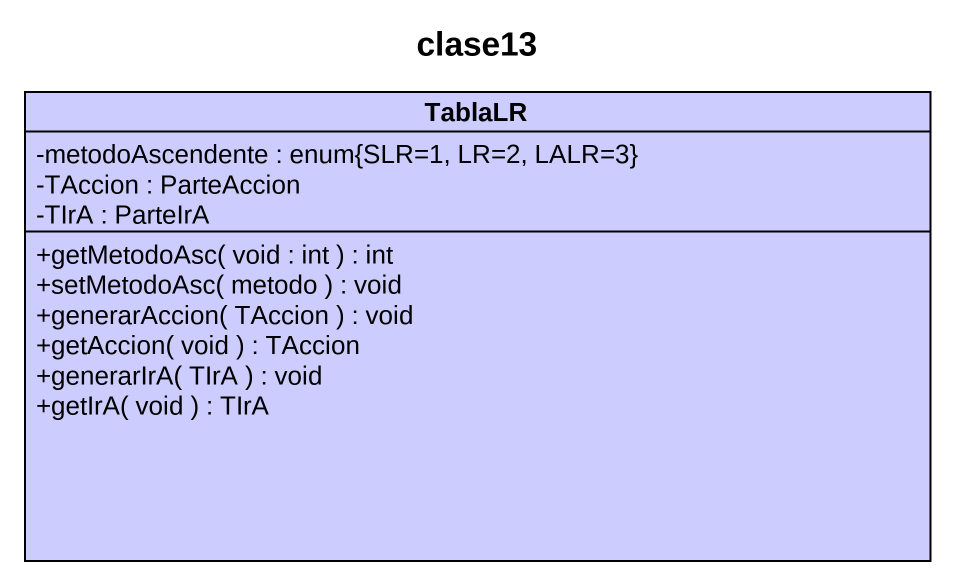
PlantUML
@startuml
title clase13
hide circle
hide empty members
skinparam classAttributeIconSize 0
class TablaLR #CCCCFF {
  -metodoAscendente : enum{SLR=1, LR=2, LALR=3}
  -TAccion : ParteAccion
  -TIrA : ParteIrA
  +getMetodoAsc( void : int ) : int
  +setMetodoAsc( metodo ) : void
  +generarAccion( TAccion ) : void
  +getAccion( void ) : TAccion
  +generarIrA( TIrA ) : void
  +getIrA( void ) : TIrA
}
@enduml
